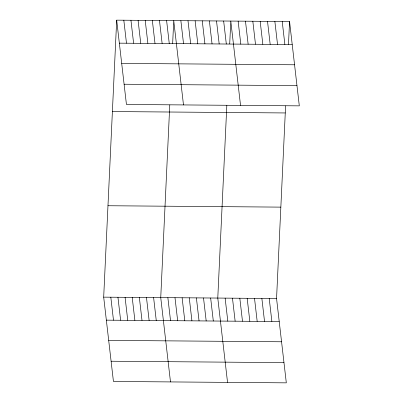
<?xml version="1.0" encoding="UTF-8"?>
<svg xmlns="http://www.w3.org/2000/svg" width="403" height="403" viewBox="0 0 403 403"><rect width="100%" height="100%" fill="white"/><g stroke="black" fill="none" stroke-linecap="round" stroke-linejoin="round"><path stroke-width="0.6" d="M285.596 105.918L276.559 298.532L286.316 382.85L113.439 381.46L103.687 297.142L116.684 20.15L289.561 21.54L299.313 105.858L126.441 104.468L116.684 20.15M169.774 104.987L160.737 297.6L170.489 381.918M172.66 43.464L173.733 20.608L183.491 104.926M226.824 105.445L217.781 298.059L227.539 382.376M229.71 43.922L230.783 21.067L240.536 105.385M288.488 44.395L289.561 21.54M119.348 43.156L292.22 44.552M121.686 63.392L294.563 64.782M124.099 84.232L296.971 85.627M112.397 111.555L285.269 112.951M107.974 205.737L280.851 207.127M103.687 297.142L276.559 298.532M106.347 320.153L279.224 321.544M108.689 340.384L281.561 341.774M111.102 361.229L283.974 362.619M282.211 21.485L284.876 44.491M274.866 21.424L277.526 44.431M267.516 21.364L270.181 44.375M260.172 21.304L262.832 44.315M252.822 21.248L255.487 44.254M245.477 21.188L248.137 44.194M238.128 21.127L240.793 44.139M269.214 298.477L271.874 321.483M261.864 298.416L264.529 321.423M223.65 21.011L226.315 44.018M254.52 298.356L257.179 321.367M216.517 20.956L219.182 43.962M247.17 298.296L249.835 321.307M209.389 20.896L212.049 43.907M239.825 298.24L242.485 321.246M202.256 20.84L204.92 43.846M232.476 298.18L235.14 321.186M195.128 20.78L197.787 43.791M225.131 298.119L227.791 321.131M187.994 20.724L190.659 43.731M180.866 20.669L183.526 43.675M210.653 298.003L213.313 321.015M203.52 297.948L206.185 320.954M166.6 20.553L169.265 43.559M196.387 297.888L199.052 320.899M159.472 20.493L162.132 43.504M189.259 297.832L191.919 320.838M152.339 20.437L155.004 43.443M182.126 297.772L184.791 320.783M145.211 20.382L147.871 43.388M174.998 297.716L177.658 320.728M138.078 20.321L140.743 43.333M167.865 297.661L170.529 320.667M130.945 20.266L133.61 43.272M123.817 20.205L126.477 43.217M153.603 297.545L156.263 320.551M146.47 297.485L149.135 320.496M139.342 297.429L142.002 320.44M132.209 297.374L134.874 320.38M125.081 297.313L127.741 320.325M117.948 297.258L120.613 320.264M110.815 297.197L113.48 320.209"/></g></svg>
